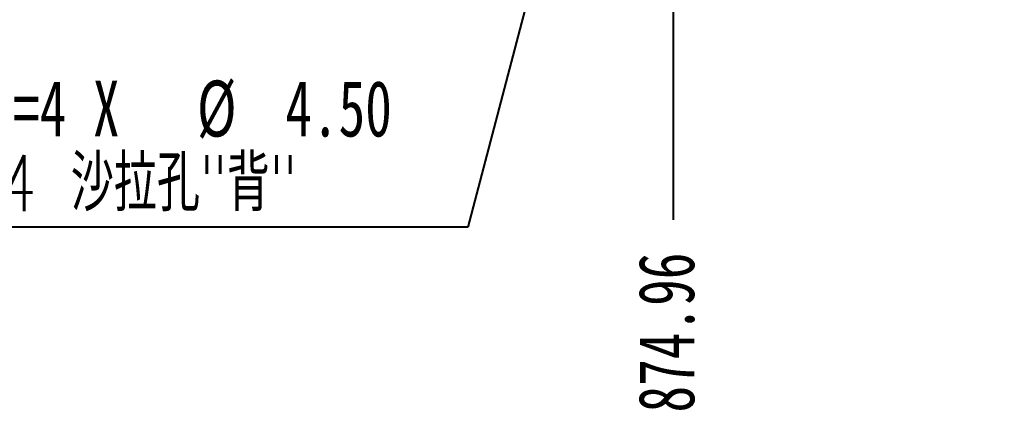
# Model space of a CAD drawing. Header units: millimetres. Extents: x 25 to 1451, y 32 to 1025.
# Drawn here: x 936.8 to 1167.6, y 582.5 to 675.4 of the extents above; entities that cross this region are included whole.
import ezdxf

# ---------------------------------------------------------------- set-up
doc = ezdxf.new("R2010")
doc.units = ezdxf.units.MM
doc.header["$LTSCALE"] = 5
doc.layers.add('DIM', color=102, linetype='Continuous')
doc.layers.add('WORK', color=6, linetype='Continuous')
doc.styles.add('SLDTEXTSTYLE11', font='TXT', dxfattribs={"width": 0.7})
doc.styles.add('SLDTEXTSTYLE13', font='TXT', dxfattribs={"width": 0.7, "bigfont": 'bigfont'})
doc.dimstyles.new('SLDDIMSTYLE1', dxfattribs={"dimtxt": 14.124891, "dimasz": 16.51, "dimexe": 0, "dimexo": 0.0625, "dimgap": 3.531223, "dimtad": 0, "dimtih": 1, "dimtoh": 1, "dimrnd": 1e-09, "dimzin": 12, "dimdsep": 46, "dimtxsty": 'SLDTEXTSTYLE11', "dimblk1": 'NONE', "dimblk2": 'NONE', "dimsah": 1, "dimcen": 0.09, "dimadec": 0, "dimazin": 3, "dimtfac": 1, "dimtofl": 0, "dimtmove": 0, "dimatfit": 3, "dimldrblk": 'NONE', "dimfxl": 0, "dimfrac": 2, "dimtolj": 1, "dimtzin": 12, "dimarcsym": 0})
doc.dimstyles.new('SLDDIMSTYLE4', dxfattribs={"dimtxt": 14.124891, "dimasz": 16.51, "dimexe": 0, "dimexo": 0.0625, "dimgap": 3.531223, "dimtad": 0, "dimtih": 1, "dimtoh": 1, "dimrnd": 1e-09, "dimzin": 4, "dimdsep": 46, "dimtxsty": 'SLDTEXTSTYLE11', "dimblk1": 'NONE', "dimsah": 1, "dimcen": 0, "dimadec": 0, "dimazin": 1, "dimtfac": 1, "dimtmove": 0, "dimatfit": 3, "dimldrblk": 'NONE', "dimfxl": 0, "dimfrac": 2, "dimtolj": 1, "dimtzin": 12, "dimarcsym": 0})

# ---------------------------------------------------------------- blocks, each defined once
blk = doc.blocks.new('_D_9')
at = {"layer": 'DIM'}
blk.add_line((1091.4, 681.66), (1091.4, 628.01), dxfattribs=at)
at = {"layer": 'DIM', "insert": (1083.16, 582.47), "char_height": 13.229, "attachment_point": 1, "rotation": 90, "style": 'SLDTEXTSTYLE11'}
blk.add_mtext('874.96', dxfattribs=at)
blk = doc.blocks.new('_None')
blk = doc.blocks.new('_D_15')
at = {"layer": 'WORK'}
for p, q in [((1069.97, 729.34), (1068.82, 724.99)), ((1068.82, 724.99), (1042.83, 626.26)), ((1042.83, 626.26), (923.23, 626.26))]:
    blk.add_line(p, q, dxfattribs=at)
blk.add_solid([(1068.82, 724.99), (1062.16, 709.67), (1067.08, 708.38)], dxfattribs=at)
at = {"layer": 'WORK', "attachment_point": 1}
for s, insert, char_height, style in [('B=4 X', (929, 660.95), 13.229, 'SLDTEXTSTYLE11'), ('%%c', (978.8, 660.95), 13.229, 'SLDTEXTSTYLE11'), ('4.50', (999.69, 660.95), 13.229, 'SLDTEXTSTYLE11'), ('M4 \\M+18DB9\\M+19D66\\M+18D45"\\M+19477"', (923.23, 643.31), 13.2292, 'SLDTEXTSTYLE13')]:
    blk.add_mtext(s, dxfattribs=dict(at, insert=insert, char_height=char_height, style=style))

msp = doc.modelspace()

# ---------------------------------------------------------------- dimensions: what is measured, and where the dimension line sits
at = {"layer": 'DIM'}
dim = msp.add_ordinate_dim(feature_location=(1091.396, 686.664), offset=(0, -58.656), dtype=1, origin=(216.436, 686.664), dimstyle='SLDDIMSTYLE1', dxfattribs=at)
dim.commit()
dim.dimension.update_dxf_attribs({"geometry": '_D_9', "text_midpoint": (1091.396, 605.237)})
at = {"layer": 'WORK'}
dim = msp.add_diameter_dim_2p(p1=(1069.969, 729.34), p2=(1068.823, 724.988), text='B=4 X %%c <>\\PM4 沙拉孔"背"', dimstyle='SLDDIMSTYLE4', dxfattribs=at)
dim.commit()
dim.dimension.update_dxf_attribs({"geometry": '_D_15', "text_midpoint": (979.058, 645.647), "dimtype": 163})

doc.saveas('drawing.dxf')
